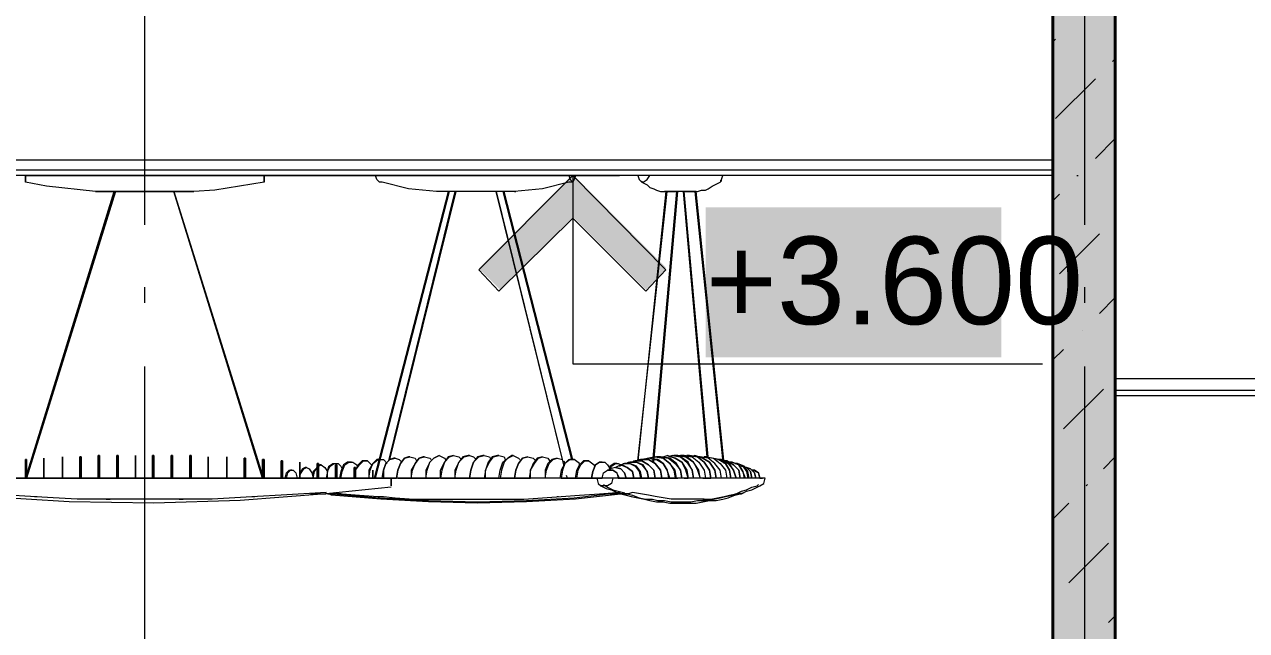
# Model space of a CAD drawing. Header units: millimetres. Extents: x -6983 to 114033, y -5968 to 36007.
# Drawn here: x 88595 to 92497, y 4253 to 6187 of the extents above; entities that cross this region are included whole.
import ezdxf

# ---------------------------------------------------------------- set-up
doc = ezdxf.new("R2010")
doc.units = ezdxf.units.MM
doc.layers.add('PDF _Геометрия', color=7, linetype='Continuous')
doc.layers.add('PDF _Текст', color=7, linetype='Continuous')
doc.layers.add('PDF _Сплошная заливка', color=7, linetype='Continuous', true_color=0xffffff)
doc.styles.add('PDF Arial', font='arial.ttf')

msp = doc.modelspace()

# ---------------------------------------------------------------- hatches: boundary and pattern name
at = {"layer": 'PDF _Сплошная заливка', "transparency": 33554559}
for color, points in [(256, [(91878.9, 6335.4), (91878.9, 302.9), (92077.8, 302.9), (92077.8, 6335.4)]), (7, [(90642.8, 5412.5), (90350.7, 5704.6), (90342.2, 5704.6), (90338, 5700.4), (90045.9, 5408.3), (90109.4, 5344.8), (90117.8, 5340.6), (90117.8, 5344.8), (90342.2, 5569.2), (90350.7, 5569.2), (90575, 5344.8), (90583.5, 5340.6), (90583.5, 5344.8), (90638.5, 5399.8)]), (256, [(90769.8, 5603), (90769.8, 5124.7), (91713.8, 5124.7), (91713.8, 5603)])]:
    msp.add_hatch(color=color, dxfattribs=at).paths.add_polyline_path(points)

# ---------------------------------------------------------------- linework, layer by layer
at = {"layer": 'PDF _Геометрия', "lineweight": 20}
for points in [[(88979.1, 5548), (88979.1, 7550.3)], [(91980.5, 5548), (91980.5, 7550.3)], [(88979.1, 5298.2), (88979.1, 5349)], [(91980.5, 5298.2), (91980.5, 5349)], [(88979.1, 3096.9), (88979.1, 5095)], [(91980.5, 3096.9), (91980.5, 5095)]]:
    msp.add_lwpolyline(points, dxfattribs=at)
at = {"layer": 'PDF _Геометрия', "lineweight": 40}
for points in [[(91878.9, 6335.4), (91878.9, 2102.1)], [(92077.8, 2102.1), (92077.8, 6335.4)]]:
    msp.add_lwpolyline(points, dxfattribs=at)
at = {"layer": 'PDF _Геометрия', "lineweight": 18}
for points in [[(96979.8, 6335.4), (92077.8, 6335.4), (92077.8, 5056.9), (92077.8, 5001.9), (92077.8, 2102.1)], [(86079.3, 6170.3), (86079.3, 5755.4), (91878.9, 5755.4), (91878.9, 5704.6), (86079.3, 5704.6)], [(92077.8, 5056.9), (96979.8, 5056.9), (96979.8, 6170.3)], [(96979.8, 2102.1), (96979.8, 5001.9), (92077.8, 5001.9)]]:
    msp.add_lwpolyline(points, dxfattribs=at)
at = {"layer": 'PDF _Геометрия', "lineweight": 9}
for points in [[(91878.9, 6132.2), (91887.4, 6140.6)], [(92069.4, 6068.7), (92073.6, 6072.9)], [(91887.4, 5886.6), (92014.3, 6013.6)], [(92014.3, 5759.7), (92077.8, 5823.2)], [(91878.9, 5721.6), (86079.3, 5721.6)], [(89360.1, 5704.6), (89563.3, 5704.6), (90346.4, 5704.6), (90642.8, 5404.1), (90579.3, 5336.3), (90346.4, 5569.2), (90109.4, 5336.3), (90045.9, 5404.1), (90346.4, 5704.6), (90346.4, 5103.5), (91845, 5103.5)], [(89796.1, 5704.6), (90494.6, 5704.6)], [(91955.1, 5704.6), (91959.3, 5704.6)], [(91878.9, 5624.2), (91900.1, 5645.4)], [(91900.1, 5391.4), (92027, 5518.4)], [(92027, 5264.4), (92077.8, 5315.2)], [(91972, 5209.3), (91972, 5209.3)], [(91878.9, 5116.2), (91912.8, 5150.1)], [(91912.8, 4896.1), (92039.7, 5023.1)], [(96979.8, 5018.8), (92077.8, 5018.8)], [(92039.7, 4769.1), (92077.8, 4807.2)], [(91984.7, 4714), (91988.9, 4718.3)], [(91878.9, 4608.2), (91929.7, 4659)], [(91929.7, 4405), (92056.7, 4532)], [(92056.7, 4278), (92077.8, 4299.2)]]:
    msp.add_lwpolyline(points, dxfattribs=at)
at = {"layer": 'PDF _Геометрия', "color": 253, "lineweight": 9, "true_color": 0xababab}
for points in [[(88598.1, 5704.6), (88598.1, 5691.9), (88598.1, 5704.6), (88750.5, 5704.6), (88902.9, 5704.6), (89055.3, 5704.6), (89207.7, 5704.6), (89360.1, 5704.6), (89360.1, 5691.9), (89360.1, 5704.6)], [(89715.7, 4739.4), (89952.7, 5653.8), (89935.8, 5653.8), (89918.9, 5653.8), (89910.4, 5653.8), (89821.5, 5662.3), (89736.8, 5683.5), (89728.4, 5683.5), (89719.9, 5691.9), (89715.7, 5704.6), (89825.7, 5704.6), (89940, 5704.6), (90067, 5704.6), (90198.3, 5704.6), (90333.7, 5704.6), (90346.4, 5704.6), (90354.9, 5704.6), (90350.7, 5691.9), (90346.4, 5683.5), (90333.7, 5683.5), (90249.1, 5662.3), (90160.2, 5653.8), (90164.4, 5653.8), (90139, 5653.8), (90117.8, 5653.8), (90092.4, 5653.8), (90071.3, 5653.8), (90050.1, 5653.8), (90033.2, 5653.8), (90012, 5653.8), (89990.8, 5653.8), (89973.9, 5653.8)], [(90333.7, 5704.6), (90338, 5691.9), (90346.4, 5683.5)], [(90740.1, 5653.8), (90744.4, 5653.8), (90757.1, 5658.1), (90769.8, 5658.1), (90778.2, 5662.3), (90790.9, 5670.8), (90799.4, 5675), (90807.9, 5679.2), (90816.3, 5683.5), (90820.6, 5687.7), (90820.6, 5691.9), (90824.8, 5704.6), (90803.6, 5704.6), (90765.5, 5704.6), (90719, 5704.6), (90659.7, 5704.6), (90592, 5704.6), (90570.8, 5704.6), (90553.9, 5704.6), (90558.1, 5691.9), (90562.3, 5687.7), (90566.6, 5683.5), (90575, 5679.2), (90583.5, 5675), (90592, 5666.5), (90604.7, 5662.3), (90613.1, 5658.1), (90625.8, 5653.8), (90638.5, 5653.8), (90642.8, 5653.8), (90638.5, 5653.8)], [(90562.3, 5687.7), (90570.8, 5683.5), (90583.5, 5691.9), (90592, 5704.6)], [(88822.4, 5653.8), (88665.8, 5670.8), (88598.1, 5683.5), (88598.1, 5691.9), (88598.1, 5683.5)], [(89360.1, 5683.5), (89360.1, 5691.9), (89360.1, 5683.5), (89203.4, 5658.1), (89135.7, 5653.8), (89114.5, 5653.8), (89089.1, 5653.8), (89063.7, 5653.8), (89042.6, 5653.8), (89017.2, 5653.8), (88991.8, 5653.8), (88966.4, 5653.8), (88941, 5653.8), (88915.6, 5653.8), (88890.2, 5653.8), (88869, 5653.8), (88843.6, 5653.8), (88822.4, 5653.8), (88843.6, 5653.8), (88869, 5653.8), (88890.2, 5653.8), (88915.6, 5653.8), (88941, 5653.8), (88966.4, 5653.8), (88991.8, 5653.8), (89017.2, 5653.8), (89042.6, 5653.8), (89063.7, 5653.8), (89089.1, 5653.8), (89114.5, 5653.8), (89135.7, 5653.8)], [(89728.4, 5683.5), (89728.4, 5683.5)], [(90346.4, 5683.5), (90346.4, 5683.5)], [(90820.6, 5687.7), (90816.3, 5687.7)], [(88720.8, 4739.4), (88771.6, 4739.4), (88716.6, 4739.4), (88979.1, 4739.4), (89241.5, 4739.4), (89504, 4739.4), (89766.5, 4739.4), (89652.2, 4739.4), (89694.5, 4739.4), (89736.8, 4739.4), (89741.1, 4764.8), (89749.5, 4786), (89762.2, 4798.7), (89779.2, 4802.9), (89774.9, 4802.9), (89762.2, 4798.7), (89973.9, 5653.8), (89952.7, 5653.8)], [(88885.9, 5653.8), (88885.9, 5653.8)], [(88885.9, 5653.8), (88885.9, 5653.8)], [(88885.9, 5653.8), (88885.9, 5653.8)], [(89072.2, 5653.8), (89072.2, 5653.8)], [(89072.2, 5653.8), (89072.2, 5653.8)], [(89072.2, 5653.8), (89072.2, 5653.8)], [(89948.5, 5653.8), (89711.4, 4739.4)], [(89969.7, 5653.8), (89758, 4794.5)], [(89910.4, 5653.8), (89910.4, 5653.8)], [(89978.1, 5653.8), (89957, 5653.8), (89935.8, 5653.8), (89910.4, 5653.8)], [(89948.5, 5653.8), (89948.5, 5653.8)], [(89948.5, 5653.8), (89948.5, 5653.8)], [(89948.5, 5653.8), (89948.5, 5653.8)], [(90160.2, 5653.8), (90155.9, 5653.8), (90139, 5653.8), (90117.8, 5653.8), (90100.9, 5653.8), (90079.7, 5653.8), (90062.8, 5653.8), (90041.6, 5653.8), (90020.5, 5653.8), (89999.3, 5653.8), (89982.4, 5653.8)], [(90316.8, 4781.8), (90100.9, 5653.8), (90316.8, 4777.5)], [(90100.9, 5653.8), (90100.9, 5653.8)], [(90100.9, 5653.8), (90100.9, 5653.8)], [(90100.9, 5653.8), (90100.9, 5653.8)], [(90122.1, 5653.8), (90342.2, 4798.7), (90346.4, 4798.7), (90126.3, 5653.8)], [(90647, 5653.8), (90642.8, 5653.8), (90553.9, 4794.5), (90647, 5653.8), (90655.5, 5653.8), (90659.7, 5653.8), (90668.2, 5653.8), (90676.6, 5653.8)], [(90829, 4786), (90740.1, 5653.8), (90719, 5653.8), (90706.3, 5653.8), (90697.8, 5653.8), (90685.1, 5653.8), (90676.6, 5653.8), (90600.4, 4790.2)], [(90604.7, 4790.2), (90680.9, 5653.8)], [(90638.5, 5653.8), (90638.5, 5653.8)], [(90638.5, 5653.8), (90638.5, 5653.8)], [(90778.2, 4807.2), (90702, 5653.8), (90693.6, 5653.8), (90685.1, 5653.8), (90672.4, 5653.8), (90659.7, 5653.8), (90642.8, 5653.8)], [(90680.9, 5653.8), (90680.9, 5653.8)], [(90680.9, 5653.8), (90680.9, 5653.8)], [(90680.9, 5653.8), (90680.9, 5653.8)], [(90697.8, 5653.8), (90774, 4807.2), (90769.8, 4807.2), (90765.5, 4807.2)], [(90702, 5653.8), (90710.5, 5653.8), (90719, 5653.8), (90727.4, 5653.8), (90731.7, 5653.8), (90735.9, 5653.8), (90824.8, 4790.2)], [(90735.9, 5653.8), (90740.1, 5653.8), (90744.4, 5653.8)], [(90740.1, 5653.8), (90740.1, 5653.8)], [(90740.1, 5653.8), (90740.1, 5653.8)], [(88454.1, 4739.4), (88716.6, 4739.4), (88657.3, 4739.4), (88716.6, 4739.4), (88716.6, 4764.8), (88716.6, 4786), (88716.6, 4802.9), (88716.6, 4807.2), (88716.6, 4802.9), (88716.6, 4786), (88716.6, 4764.8), (88716.6, 4739.4), (88716.6, 4764.8), (88716.6, 4786), (88716.6, 4802.9), (88716.6, 4807.2), (88716.6, 4802.9), (88716.6, 4786), (88716.6, 4764.8), (88716.6, 4739.4)], [(88775.9, 4807.2), (88775.9, 4802.9), (88775.9, 4786), (88775.9, 4764.8), (88775.9, 4739.4), (88771.6, 4739.4), (88771.6, 4764.8), (88771.6, 4786), (88771.6, 4802.9), (88771.6, 4786), (88771.6, 4764.8), (88771.6, 4739.4), (88720.8, 4739.4), (88716.6, 4739.4), (88657.3, 4739.4), (88598.1, 4739.4), (88543, 4739.4), (88598.1, 4739.4), (88543, 4739.4)], [(88657.3, 4802.9), (88657.3, 4802.9)], [(88716.6, 4807.2), (88716.6, 4807.2)], [(88835.1, 4811.4), (88835.1, 4802.9), (88835.1, 4790.2), (88835.1, 4764.8), (88835.1, 4739.4), (88830.9, 4739.4), (88830.9, 4764.8), (88830.9, 4790.2), (88830.9, 4802.9), (88830.9, 4790.2), (88830.9, 4764.8), (88830.9, 4739.4), (88775.9, 4739.4), (88830.9, 4739.4), (88775.9, 4739.4), (88775.9, 4764.8), (88775.9, 4786), (88775.9, 4802.9), (88775.9, 4807.2), (88771.6, 4807.2), (88771.6, 4802.9), (88771.6, 4807.2)], [(88894.4, 4811.4), (88894.4, 4807.2), (88894.4, 4790.2), (88894.4, 4764.8), (88894.4, 4739.4), (88890.2, 4739.4), (88890.2, 4764.8), (88890.2, 4790.2), (88890.2, 4807.2), (88890.2, 4790.2), (88890.2, 4764.8), (88890.2, 4739.4), (88835.1, 4739.4), (88890.2, 4739.4), (88835.1, 4739.4), (88835.1, 4764.8), (88835.1, 4790.2), (88835.1, 4802.9), (88835.1, 4811.4), (88830.9, 4811.4), (88830.9, 4802.9), (88830.9, 4811.4)], [(88894.4, 4739.4), (88949.4, 4739.4), (88894.4, 4739.4), (88894.4, 4764.8), (88894.4, 4790.2), (88894.4, 4807.2), (88894.4, 4811.4), (88890.2, 4811.4), (88890.2, 4807.2), (88890.2, 4811.4)], [(88949.4, 4811.4), (88949.4, 4811.4)], [(89008.7, 4811.4), (89008.7, 4807.2), (89008.7, 4790.2), (89008.7, 4764.8), (89008.7, 4739.4), (89004.5, 4739.4), (89004.5, 4764.8), (89004.5, 4790.2), (89004.5, 4807.2), (89004.5, 4790.2), (89004.5, 4764.8), (89004.5, 4739.4), (88979.1, 4739.4), (88949.4, 4739.4), (88979.1, 4739.4), (89004.5, 4739.4)], [(89008.7, 4739.4), (89063.7, 4739.4), (89008.7, 4739.4), (89008.7, 4764.8), (89008.7, 4790.2), (89008.7, 4807.2), (89008.7, 4811.4), (89004.5, 4811.4), (89004.5, 4807.2), (89004.5, 4811.4)], [(89068, 4811.4), (89068, 4807.2), (89068, 4790.2), (89068, 4764.8), (89068, 4739.4), (89063.7, 4739.4), (89063.7, 4764.8), (89063.7, 4790.2), (89063.7, 4807.2), (89063.7, 4790.2), (89063.7, 4764.8), (89063.7, 4739.4)], [(89127.2, 4811.4), (89127.2, 4802.9), (89127.2, 4790.2), (89127.2, 4764.8), (89127.2, 4739.4), (89123, 4739.4), (89123, 4764.8), (89123, 4790.2), (89123, 4802.9), (89123, 4790.2), (89123, 4764.8), (89123, 4739.4), (89068, 4739.4), (89123, 4739.4), (89068, 4739.4), (89068, 4764.8), (89068, 4790.2), (89068, 4807.2), (89068, 4811.4), (89063.7, 4811.4), (89063.7, 4807.2), (89063.7, 4811.4)], [(89300.8, 4802.9), (89300.8, 4798.7), (89300.8, 4786), (89300.8, 4764.8), (89300.8, 4739.4), (89296.6, 4739.4), (89296.6, 4764.8), (89296.6, 4786), (89296.6, 4798.7), (89296.6, 4786), (89296.6, 4764.8), (89296.6, 4739.4), (89241.5, 4739.4), (89182.3, 4739.4), (89127.2, 4739.4), (89182.3, 4739.4), (89237.3, 4739.4), (89127.2, 4739.4), (89127.2, 4764.8), (89127.2, 4790.2), (89127.2, 4802.9), (89127.2, 4811.4), (89123, 4811.4), (89123, 4802.9), (89123, 4811.4)], [(89182.3, 4807.2), (89182.3, 4807.2)], [(89241.5, 4807.2), (89241.5, 4807.2)], [(89360.1, 4798.7), (89360.1, 4786), (89360.1, 4764.8), (89360.1, 4739.4), (89355.8, 4739.4), (89355.8, 4764.8), (89355.8, 4786), (89355.8, 4764.8), (89355.8, 4739.4), (89300.8, 4739.4), (89355.8, 4739.4), (89300.8, 4739.4), (89300.8, 4764.8), (89300.8, 4786), (89300.8, 4798.7), (89300.8, 4802.9), (89296.6, 4802.9), (89296.6, 4798.7), (89296.6, 4802.9)], [(89779.2, 4802.9), (89791.9, 4798.7), (89800.3, 4790.2)], [(89825.7, 4807.2), (89842.7, 4802.9), (89846.9, 4794.5)], [(89872.3, 4807.2), (89889.2, 4802.9), (89893.5, 4798.7)], [(89918.9, 4811.4), (89918.9, 4811.4)], [(89918.9, 4811.4), (89935.8, 4802.9), (89940, 4798.7)], [(89965.4, 4739.4), (89923.1, 4739.4), (89923.1, 4764.8), (89935.8, 4790.2), (89952.7, 4807.2), (89965.4, 4811.4), (89982.4, 4807.2), (89990.8, 4798.7)], [(89965.4, 4811.4), (89948.5, 4807.2), (89935.8, 4790.2), (89927.3, 4764.8), (89923.1, 4739.4), (89990.8, 4739.4), (90067, 4739.4), (90113.6, 4739.4), (90160.2, 4739.4), (90202.5, 4739.4), (90206.7, 4739.4), (90211, 4739.4), (90211, 4764.8), (90223.7, 4786), (90236.4, 4802.9), (90249.1, 4807.2), (90266, 4802.9), (90274.5, 4790.2)], [(89965.4, 4811.4), (89965.4, 4811.4)], [(90067, 4739.4), (90067, 4764.8), (90079.7, 4790.2), (90092.4, 4807.2), (90109.4, 4811.4), (90105.1, 4811.4), (90088.2, 4807.2), (90075.5, 4790.2), (90067, 4764.8), (90062.8, 4739.4), (90016.2, 4739.4), (89969.7, 4739.4)], [(90016.2, 4811.4), (90028.9, 4807.2), (90037.4, 4798.7)], [(90062.8, 4811.4), (90079.7, 4807.2), (90084, 4798.7)], [(90109.4, 4811.4), (90126.3, 4807.2), (90130.5, 4798.7)], [(90295.6, 4802.9), (90278.7, 4798.7), (90266, 4786), (90257.5, 4764.8), (90257.5, 4739.4), (90249.1, 4739.4), (90211, 4739.4), (90206.7, 4739.4), (90160.2, 4739.4), (90155.9, 4739.4), (90113.6, 4739.4), (90109.4, 4739.4), (90113.6, 4764.8), (90122.1, 4790.2), (90139, 4802.9), (90155.9, 4811.4), (90151.7, 4811.4), (90139, 4802.9), (90126.3, 4790.2), (90117.8, 4764.8), (90113.6, 4739.4)], [(90155.9, 4811.4), (90172.9, 4802.9), (90177.1, 4798.7)], [(90202.5, 4807.2), (90202.5, 4807.2)], [(90202.5, 4807.2), (90219.4, 4802.9), (90227.9, 4794.5)], [(90249.1, 4807.2), (90232.1, 4802.9), (90219.4, 4786), (90211, 4764.8), (90206.7, 4739.4)], [(90249.1, 4807.2), (90249.1, 4807.2)], [(90359.1, 4739.4), (90308.3, 4739.4), (90346.4, 4739.4), (90354.9, 4739.4), (90359.1, 4764.8), (90367.6, 4781.8), (90367.6, 4786), (90350.7, 4798.7), (90346.4, 4798.7), (90338, 4798.7), (90321, 4786), (90312.6, 4764.8), (90308.3, 4739.4), (90304.1, 4739.4), (90295.6, 4739.4), (90257.5, 4739.4), (90261.8, 4764.8), (90270.2, 4786), (90282.9, 4798.7), (90295.6, 4802.9), (90312.6, 4798.7)], [(90295.6, 4802.9), (90295.6, 4802.9)], [(90655.5, 4739.4), (90647, 4764.8), (90634.3, 4786), (90617.4, 4798.7), (90604.7, 4798.7), (90592, 4802.9), (90566.6, 4798.7)], [(90583.5, 4802.9), (90604.7, 4807.2), (90608.9, 4807.2)], [(90592, 4802.9), (90592, 4802.9)], [(90592, 4802.9), (90604.7, 4798.7), (90613.1, 4798.7), (90634.3, 4786), (90647, 4764.8), (90651.2, 4739.4), (90676.6, 4739.4)], [(90608.9, 4807.2), (90608.9, 4807.2)], [(90693.6, 4739.4), (90676.6, 4739.4), (90672.4, 4764.8), (90655.5, 4786), (90634.3, 4802.9), (90608.9, 4807.2), (90634.3, 4802.9), (90655.5, 4786), (90668.2, 4764.8), (90672.4, 4739.4)], [(90625.8, 4807.2), (90651.2, 4802.9), (90672.4, 4786), (90689.3, 4764.8), (90693.6, 4739.4), (90689.3, 4764.8), (90676.6, 4786), (90655.5, 4802.9), (90625.8, 4807.2), (90613.1, 4807.2)], [(90625.8, 4807.2), (90625.8, 4807.2)], [(90634.3, 4807.2), (90647, 4811.4), (90672.4, 4802.9), (90693.6, 4790.2), (90710.5, 4764.8), (90714.7, 4739.4), (90702, 4739.4), (90714.7, 4739.4), (90706.3, 4764.8), (90693.6, 4790.2), (90672.4, 4802.9), (90647, 4811.4)], [(90647, 4811.4), (90647, 4811.4)], [(90663.9, 4811.4), (90689.3, 4807.2), (90710.5, 4790.2), (90727.4, 4764.8), (90731.7, 4739.4), (90727.4, 4764.8), (90714.7, 4790.2), (90689.3, 4807.2), (90663.9, 4811.4), (90651.2, 4807.2)], [(90663.9, 4811.4), (90663.9, 4811.4)], [(90680.9, 4811.4), (90706.3, 4807.2), (90731.7, 4790.2), (90744.4, 4764.8), (90752.8, 4739.4), (90748.6, 4764.8), (90731.7, 4790.2), (90710.5, 4807.2), (90680.9, 4811.4), (90668.2, 4811.4)], [(90680.9, 4811.4), (90680.9, 4811.4)], [(90735.9, 4811.4), (90761.3, 4802.9), (90782.5, 4790.2), (90799.4, 4764.8), (90803.6, 4739.4), (90799.4, 4764.8), (90782.5, 4790.2), (90761.3, 4802.9), (90735.9, 4811.4), (90727.4, 4807.2), (90702, 4811.4), (90697.8, 4811.4), (90689.3, 4811.4)], [(90697.8, 4811.4), (90727.4, 4807.2), (90748.6, 4790.2), (90765.5, 4764.8), (90769.8, 4739.4), (90761.3, 4739.4), (90786.7, 4739.4)], [(90719, 4811.4), (90744.4, 4807.2), (90765.5, 4790.2), (90782.5, 4764.8), (90786.7, 4739.4), (90782.5, 4764.8), (90765.5, 4790.2), (90744.4, 4807.2), (90719, 4811.4), (90710.5, 4811.4)], [(90719, 4811.4), (90719, 4811.4)], [(90727.4, 4807.2), (90748.6, 4790.2), (90765.5, 4764.8), (90769.8, 4739.4)], [(90735.9, 4811.4), (90735.9, 4811.4)], [(90774, 4807.2), (90795.2, 4802.9), (90816.3, 4786), (90833.3, 4764.8), (90837.5, 4739.4), (90820.6, 4739.4), (90816.3, 4764.8), (90799.4, 4786), (90778.2, 4802.9), (90752.8, 4807.2), (90748.6, 4807.2)], [(90752.8, 4807.2), (90752.8, 4807.2)], [(90795.2, 4802.9), (90816.3, 4786), (90833.3, 4764.8), (90837.5, 4739.4), (90820.6, 4739.4), (90816.3, 4764.8), (90799.4, 4786), (90778.2, 4802.9), (90752.8, 4807.2)], [(90769.8, 4807.2), (90795.2, 4802.9), (90812.1, 4798.7), (90833.3, 4786), (90846, 4764.8), (90850.2, 4739.4), (90846, 4764.8), (90833.3, 4786), (90812.1, 4798.7), (90790.9, 4802.9)], [(88602.3, 4739.4), (88657.3, 4739.4), (88602.3, 4739.4), (88602.3, 4764.8), (88602.3, 4786), (88602.3, 4798.7), (88598.1, 4798.7), (88598.1, 4786), (88598.1, 4798.7)], [(88602.3, 4798.7), (88602.3, 4786), (88602.3, 4764.8), (88602.3, 4739.4), (88598.1, 4739.4), (88598.1, 4764.8), (88598.1, 4786), (88598.1, 4764.8), (88598.1, 4739.4)], [(88598.1, 4798.7), (88598.1, 4798.7)], [(88598.1, 4798.7), (88598.1, 4798.7)], [(88602.3, 4798.7), (88602.3, 4798.7)], [(88602.3, 4798.7), (88602.3, 4798.7)], [(89415.1, 4739.4), (89398.2, 4739.4), (89410.9, 4739.4), (89415.1, 4739.4), (89360.1, 4739.4), (89415.1, 4739.4), (89360.1, 4739.4), (89360.1, 4764.8), (89360.1, 4786), (89360.1, 4798.7), (89355.8, 4798.7), (89355.8, 4786), (89355.8, 4798.7)], [(89355.8, 4798.7), (89355.8, 4798.7)], [(89355.8, 4798.7), (89355.8, 4798.7)], [(89360.1, 4798.7), (89360.1, 4798.7)], [(89360.1, 4798.7), (89360.1, 4798.7)], [(89419.3, 4794.5), (89419.3, 4781.8), (89419.3, 4764.8), (89419.3, 4739.4), (89415.1, 4739.4), (89415.1, 4764.8), (89415.1, 4781.8), (89415.1, 4764.8), (89415.1, 4739.4), (89385.5, 4739.4)], [(89533.6, 4786), (89533.6, 4777.5), (89533.6, 4760.6), (89533.6, 4739.4), (89529.4, 4739.4), (89529.4, 4760.6), (89529.4, 4777.5), (89529.4, 4760.6), (89529.4, 4739.4), (89504, 4739.4), (89474.4, 4739.4), (89419.3, 4739.4), (89419.3, 4764.8), (89419.3, 4781.8), (89419.3, 4794.5), (89415.1, 4794.5), (89415.1, 4781.8), (89415.1, 4794.5)], [(89415.1, 4794.5), (89415.1, 4794.5)], [(89415.1, 4794.5), (89415.1, 4794.5)], [(89419.3, 4794.5), (89419.3, 4794.5)], [(89419.3, 4794.5), (89419.3, 4794.5)], [(89432, 4739.4), (89423.6, 4739.4), (89432, 4739.4), (89436.3, 4756.4), (89444.7, 4764.8)], [(89474.4, 4790.2), (89474.4, 4790.2)], [(89474.4, 4790.2), (89474.4, 4790.2)], [(89474.4, 4790.2), (89474.4, 4790.2)], [(89474.4, 4790.2), (89474.4, 4790.2)], [(89474.4, 4790.2), (89474.4, 4790.2)], [(89474.4, 4747.9), (89478.6, 4756.4), (89487.1, 4769.1), (89495.5, 4773.3), (89491.3, 4773.3), (89482.8, 4769.1), (89474.4, 4756.4)], [(89495.5, 4773.3), (89504, 4769.1), (89512.5, 4756.4), (89516.7, 4739.4)], [(89533.6, 4777.5), (89542.1, 4781.8), (89537.9, 4781.8), (89529.4, 4773.3), (89516.7, 4760.6), (89516.7, 4739.4), (89520.9, 4760.6), (89529.4, 4773.3)], [(89652.2, 4773.3), (89652.2, 4769.1), (89652.2, 4756.4), (89652.2, 4739.4), (89647.9, 4739.4), (89647.9, 4756.4), (89647.9, 4769.1), (89647.9, 4756.4), (89647.9, 4739.4), (89592.9, 4739.4), (89533.6, 4739.4), (89533.6, 4760.6), (89533.6, 4777.5), (89533.6, 4786), (89529.4, 4786), (89529.4, 4777.5), (89529.4, 4786)], [(89529.4, 4786), (89529.4, 4786)], [(89529.4, 4786), (89529.4, 4786)], [(89533.6, 4786), (89533.6, 4786)], [(89533.6, 4786), (89533.6, 4786)], [(89542.1, 4781.8), (89554.8, 4773.3), (89563.3, 4760.6), (89567.5, 4777.5), (89580.2, 4786), (89588.7, 4786), (89592.9, 4786)], [(89592.9, 4781.8), (89592.9, 4773.3), (89592.9, 4760.6), (89592.9, 4739.4), (89588.7, 4739.4), (89563.3, 4739.4), (89563.3, 4760.6), (89559, 4739.4)], [(89563.3, 4760.6), (89571.7, 4777.5), (89584.4, 4786), (89588.7, 4786), (89597.1, 4786), (89605.6, 4777.5), (89609.8, 4769.1)], [(89639.5, 4790.2), (89635.2, 4790.2), (89626.8, 4790.2), (89614.1, 4781.8), (89605.6, 4760.6), (89601.4, 4739.4), (89605.6, 4739.4), (89635.2, 4739.4), (89647.9, 4739.4), (89592.9, 4739.4), (89647.9, 4739.4), (89592.9, 4739.4), (89592.9, 4760.6), (89592.9, 4773.3), (89592.9, 4781.8), (89588.7, 4781.8), (89588.7, 4773.3), (89588.7, 4781.8)], [(89588.7, 4786), (89588.7, 4786)], [(89647.9, 4739.4), (89605.6, 4739.4), (89609.8, 4760.6), (89618.3, 4781.8), (89631, 4790.2), (89635.2, 4790.2), (89643.7, 4790.2), (89656.4, 4781.8), (89656.4, 4777.5)], [(89635.2, 4790.2), (89635.2, 4790.2)], [(90431.1, 4739.4), (90206.7, 4739.4), (89990.8, 4739.4), (89779.2, 4739.4), (89652.2, 4739.4), (89753.8, 4739.4), (89652.2, 4739.4), (89652.2, 4756.4), (89652.2, 4769.1), (89652.2, 4773.3), (89647.9, 4773.3), (89647.9, 4769.1), (89647.9, 4773.3)], [(89728.4, 4798.7), (89719.9, 4798.7), (89707.2, 4786), (89694.5, 4764.8), (89694.5, 4739.4), (89686, 4739.4), (89652.2, 4739.4)], [(89652.2, 4764.8), (89664.9, 4781.8), (89677.6, 4794.5), (89686, 4794.5), (89681.8, 4794.5), (89690.3, 4794.5), (89686, 4794.5)], [(89681.8, 4794.5), (89673.3, 4794.5), (89660.6, 4781.8), (89652.2, 4764.8), (89652.2, 4743.7)], [(89690.3, 4794.5), (89703, 4781.8)], [(89762.2, 4798.7), (89749.5, 4786), (89741.1, 4764.8), (89741.1, 4739.4), (89736.8, 4739.4), (89732.6, 4739.4), (89694.5, 4739.4), (89698.7, 4764.8), (89707.2, 4786), (89724.1, 4798.7), (89732.6, 4798.7), (89728.4, 4798.7), (89736.8, 4798.7)], [(89707.2, 4764.8), (89707.2, 4764.8)], [(89707.2, 4764.8), (89707.2, 4764.8)], [(89707.2, 4764.8), (89707.2, 4764.8)], [(89707.2, 4764.8), (89707.2, 4764.8)], [(89707.2, 4764.8), (89707.2, 4764.8)], [(89732.6, 4798.7), (89741.1, 4798.7), (89753.8, 4786)], [(90321, 4786), (90308.3, 4764.8), (90304.1, 4739.4)], [(90316.8, 4794.5), (90321, 4786), (90333.7, 4798.7), (90342.2, 4798.7), (90350.7, 4798.7)], [(90354.9, 4739.4), (90359.1, 4739.4), (90363.4, 4764.8), (90371.8, 4781.8), (90384.5, 4794.5), (90393, 4794.5), (90388.8, 4794.5), (90397.2, 4794.5), (90393, 4794.5)], [(90388.8, 4794.5), (90380.3, 4794.5), (90367.6, 4781.8)], [(90397.2, 4794.5), (90414.2, 4781.8), (90414.2, 4777.5)], [(90422.6, 4739.4), (90405.7, 4739.4), (90409.9, 4760.6), (90405.7, 4739.4), (90422.6, 4739.4), (90426.9, 4722.5), (90435.3, 4714)], [(90435.3, 4790.2), (90431.1, 4790.2), (90439.6, 4790.2), (90435.3, 4790.2), (90443.8, 4790.2)], [(90494.6, 4777.5), (90507.3, 4786), (90520, 4786), (90528.5, 4786), (90545.4, 4777.5), (90558.1, 4760.6), (90562.3, 4739.4), (90579.3, 4739.4), (90473.4, 4739.4), (90469.2, 4722.5), (90456.5, 4714), (90439.6, 4714), (90435.3, 4714), (90452.3, 4705.6), (90469.2, 4701.3), (90486.1, 4692.9)], [(90439.6, 4790.2), (90448, 4790.2), (90456.5, 4781.8), (90465, 4769.1)], [(90651.2, 4739.4), (90630.1, 4739.4), (90608.9, 4739.4), (90587.7, 4739.4), (90562.3, 4739.4), (90541.2, 4739.4), (90515.8, 4739.4), (90490.4, 4739.4), (90465, 4739.4), (90439.6, 4739.4), (90443.8, 4756.4), (90456.5, 4764.8), (90465, 4764.8), (90456.5, 4764.8)], [(90481.9, 4786), (90477.7, 4786), (90465, 4777.5), (90460.7, 4764.8)], [(90465, 4764.8), (90465, 4764.8)], [(90494.6, 4739.4), (90486.1, 4756.4), (90473.4, 4764.8), (90486.1, 4756.4), (90490.4, 4739.4), (90515.8, 4739.4), (90541.2, 4739.4), (90562.3, 4739.4)], [(90486.1, 4786), (90481.9, 4786), (90490.4, 4786)], [(90481.9, 4773.3), (90481.9, 4773.3)], [(90566.6, 4739.4), (90562.3, 4760.6), (90549.6, 4777.5), (90528.5, 4786), (90520, 4786), (90511.5, 4786)], [(90515.8, 4786), (90524.2, 4790.2), (90536.9, 4790.2), (90528.5, 4790.2)], [(90520, 4786), (90520, 4786)], [(90536.9, 4790.2), (90549.6, 4790.2), (90536.9, 4790.2), (90541.2, 4794.5), (90553.9, 4794.5), (90545.4, 4794.5)], [(90536.9, 4790.2), (90536.9, 4790.2)], [(90553.9, 4794.5), (90566.6, 4794.5), (90553.9, 4794.5), (90558.1, 4798.7), (90570.8, 4798.7)], [(90553.9, 4794.5), (90553.9, 4794.5)], [(90575, 4798.7), (90562.3, 4798.7)], [(90909.5, 4739.4), (90905.2, 4760.6), (90892.5, 4777.5), (90871.4, 4786), (90862.9, 4786), (90871.4, 4786), (90888.3, 4777.5), (90901, 4760.6), (90905.2, 4739.4), (90841.7, 4739.4), (90765.5, 4739.4), (90680.9, 4739.4)], [(90824.8, 4794.5), (90824.8, 4794.5)], [(90896.8, 4739.4), (90888.3, 4760.6), (90892.5, 4739.4), (90879.8, 4739.4), (90875.6, 4764.8), (90858.7, 4781.8), (90837.5, 4794.5), (90829, 4794.5), (90837.5, 4794.5), (90858.7, 4781.8), (90875.6, 4764.8), (90879.8, 4739.4)], [(88716.6, 4739.4), (88716.6, 4739.4)], [(89068, 4739.4), (88979.1, 4739.4), (88890.2, 4739.4)], [(88949.4, 4739.4), (88949.4, 4739.4)], [(89182.3, 4739.4), (89182.3, 4739.4)], [(89300.8, 4739.4), (89241.5, 4739.4), (89237.3, 4739.4)], [(89241.5, 4739.4), (89241.5, 4739.4)], [(89241.5, 4739.4), (89296.6, 4739.4)], [(89423.6, 4739.4), (89419.3, 4739.4), (89470.1, 4739.4), (89474.4, 4743.7)], [(89474.4, 4739.4), (89419.3, 4739.4)], [(89465.9, 4739.4), (89474.4, 4739.4)], [(89474.4, 4739.4), (89465.9, 4739.4)], [(89474.4, 4739.4), (89474.4, 4739.4)], [(89474.4, 4739.4), (89495.5, 4739.4)], [(89516.7, 4739.4), (89495.5, 4739.4), (89474.4, 4739.4), (89495.5, 4739.4), (89533.6, 4739.4), (89542.1, 4739.4), (89559, 4739.4), (89588.7, 4739.4), (89580.2, 4739.4), (89533.6, 4739.4), (89559, 4739.4), (89546.3, 4739.4)], [(89474.4, 4739.4), (89529.4, 4739.4)], [(89516.7, 4739.4), (89474.4, 4739.4)], [(89495.5, 4739.4), (89529.4, 4739.4)], [(89529.4, 4739.4), (89516.7, 4739.4)], [(89516.7, 4739.4), (89516.7, 4739.4)], [(89529.4, 4739.4), (89516.7, 4739.4)], [(89694.5, 4739.4), (89694.5, 4739.4)], [(89707.2, 4739.4), (89707.2, 4739.4)], [(89707.2, 4739.4), (89707.2, 4739.4)], [(89787.6, 4739.4), (89876.5, 4739.4), (89918.9, 4739.4), (89876.5, 4739.4), (89872.3, 4739.4), (89830, 4739.4), (89825.7, 4739.4), (89783.4, 4739.4)], [(89783.4, 4739.4), (89783.4, 4739.4)], [(89830, 4739.4), (89830, 4739.4)], [(89876.5, 4739.4), (89876.5, 4739.4)], [(89923.1, 4739.4), (89923.1, 4739.4)], [(89969.7, 4739.4), (89969.7, 4739.4)], [(90016.2, 4739.4), (90016.2, 4739.4)], [(90109.4, 4739.4), (90067, 4739.4), (90062.8, 4739.4)], [(90109.4, 4739.4), (90109.4, 4739.4)], [(90308.3, 4739.4), (90257.5, 4739.4), (90211, 4739.4)], [(90257.5, 4739.4), (90257.5, 4739.4)], [(90329.5, 4739.4), (90325.3, 4747.9)], [(90325.3, 4739.4), (90325.3, 4739.4)], [(90405.7, 4739.4), (90405.7, 4739.4)], [(90490.4, 4739.4), (90473.4, 4739.4), (90448, 4739.4), (90422.6, 4739.4), (90435.3, 4739.4)], [(90426.9, 4739.4), (90439.6, 4739.4)], [(90761.3, 4671.7), (90774, 4671.7), (90795.2, 4671.7), (90816.3, 4675.9), (90833.3, 4680.2), (90854.4, 4684.4), (90875.6, 4688.6), (90892.5, 4692.9), (90884.1, 4688.6), (90901, 4697.1), (90917.9, 4701.3), (90934.9, 4709.8), (90943.3, 4714), (90956, 4722.5), (90960.3, 4739.4), (90905.2, 4739.4)], [(90943.3, 4739.4), (90901, 4739.4), (90850.2, 4739.4)], [(89766.5, 4709.8), (89559, 4688.6), (89283.9, 4667.5), (89008.7, 4659), (88737.8, 4663.2), (88462.6, 4680.2), (88399.1, 4688.6), (88191.7, 4709.8)], [(89508.2, 4688.6), (89559, 4688.6), (89559, 4692.9), (89487.1, 4688.6), (89415.1, 4684.4), (89338.9, 4680.2), (89266.9, 4675.9), (89195, 4671.7), (89123, 4671.7), (89051, 4671.7), (88979.1, 4671.7), (88907.1, 4671.7), (88835.1, 4671.7), (88763.2, 4671.7), (88687, 4675.9), (88615, 4680.2), (88543, 4684.4), (88471.1, 4688.6), (88399.1, 4692.9), (88399.1, 4688.6), (88449.9, 4688.6)], [(89732.6, 4680.2), (89736.8, 4680.2), (89741.1, 4680.2), (89779.2, 4675.9), (89838.4, 4671.7), (89897.7, 4671.7), (89952.7, 4671.7), (90012, 4671.7), (90071.3, 4671.7), (90130.5, 4671.7), (90189.8, 4671.7), (90249.1, 4675.9), (90308.3, 4680.2), (90367.6, 4684.4), (90431.1, 4688.6), (90486.1, 4692.9), (90498.8, 4688.6), (90503.1, 4688.6), (90507.3, 4688.6), (90354.9, 4671.7), (90198.3, 4663.2), (90041.6, 4659), (89885, 4663.2), (89732.6, 4671.7), (89576, 4684.4), (89567.5, 4688.6), (89605.6, 4688.6), (89584.4, 4688.6)], [(89567.5, 4688.6), (89567.5, 4688.6)], [(89580.2, 4688.6), (89728.4, 4675.9), (89885, 4667.5), (90041.6, 4663.2), (90198.3, 4667.5), (90350.7, 4675.9), (90494.6, 4692.9), (90469.2, 4688.6)], [(89584.4, 4692.9), (89609.8, 4688.6), (89664.9, 4684.4), (89724.1, 4680.2), (89736.8, 4680.2)], [(90443.8, 4718.3), (90456.5, 4709.8), (90473.4, 4701.3), (90490.4, 4697.1), (90507.3, 4692.9), (90511.5, 4688.6), (90528.5, 4688.6)], [(90465, 4688.6), (90503.1, 4688.6), (90498.8, 4688.6), (90503.1, 4688.6)], [(90765.5, 4671.7), (90761.3, 4671.7), (90748.6, 4671.7), (90727.4, 4671.7), (90706.3, 4671.7), (90680.9, 4671.7), (90659.7, 4671.7), (90634.3, 4675.9), (90608.9, 4680.2), (90587.7, 4684.4), (90562.3, 4688.6), (90536.9, 4692.9), (90524.2, 4688.6), (90511.5, 4688.6), (90498.8, 4688.6), (90494.6, 4692.9), (90498.8, 4688.6), (90515.8, 4684.4), (90532.7, 4680.2), (90553.9, 4675.9), (90575, 4671.7), (90592, 4667.5), (90613.1, 4663.2), (90634.3, 4663.2), (90655.5, 4659), (90676.6, 4659), (90697.8, 4659), (90719, 4659), (90740.1, 4659), (90761.3, 4663.2), (90782.5, 4667.5), (90803.6, 4667.5), (90824.8, 4671.7), (90841.7, 4675.9), (90862.9, 4684.4), (90879.8, 4688.6), (90884.1, 4688.6), (90879.8, 4688.6)], [(90498.8, 4688.6), (90498.8, 4688.6)], [(90503.1, 4692.9), (90520, 4688.6), (90536.9, 4684.4), (90558.1, 4675.9), (90579.3, 4671.7), (90600.4, 4671.7), (90617.4, 4667.5), (90638.5, 4667.5), (90659.7, 4663.2), (90680.9, 4663.2), (90702, 4663.2), (90723.2, 4663.2), (90744.4, 4667.5), (90765.5, 4667.5), (90786.7, 4671.7), (90807.9, 4675.9), (90829, 4680.2), (90846, 4684.4), (90867.1, 4688.6), (90879.8, 4692.9)], [(90503.1, 4688.6), (90503.1, 4688.6)], [(90520, 4688.6), (90515.8, 4688.6)], [(90520, 4688.6), (90520, 4688.6)], [(90862.9, 4688.6), (90871.4, 4688.6)], [(90867.1, 4688.6), (90884.1, 4697.1), (90901, 4701.3), (90917.9, 4709.8), (90934.9, 4714), (90939.1, 4718.3)], [(90879.8, 4688.6), (90879.8, 4688.6)], [(90892.5, 4692.9), (90884.1, 4688.6)], [(90884.1, 4688.6), (90884.1, 4688.6)], [(90943.3, 4714), (90943.3, 4714)], [(88627.7, 4680.2), (88631.9, 4680.2), (88636.2, 4680.2)], [(88856.3, 4671.7), (88860.5, 4671.7), (88869, 4671.7)], [(89089.1, 4671.7), (89093.4, 4671.7), (89101.8, 4671.7)], [(89322, 4680.2), (89326.2, 4680.2), (89330.4, 4680.2)], [(89914.6, 4671.7), (89918.9, 4671.7), (89923.1, 4671.7)], [(90100.9, 4671.7), (90109.4, 4671.7), (90113.6, 4671.7)], [(90295.6, 4680.2), (90295.6, 4680.2)], [(90295.6, 4680.2), (90299.9, 4680.2)]]:
    msp.add_lwpolyline(points, dxfattribs=at)
for points in [[(88602.3, 4747.9), (88881.7, 5653.8)], [(88885.9, 5653.8), (88602.3, 4739.4)], [(89072.2, 5653.8), (89355.8, 4747.9), (89072.2, 5653.8), (89355.8, 4739.4)], [(88657.3, 4739.4), (88657.3, 4764.8), (88657.3, 4786), (88657.3, 4798.7), (88657.3, 4802.9), (88657.3, 4798.7), (88657.3, 4786), (88657.3, 4764.8)], [(88657.3, 4739.4), (88657.3, 4764.8), (88657.3, 4786), (88657.3, 4798.7), (88657.3, 4802.9), (88657.3, 4798.7), (88657.3, 4786), (88657.3, 4764.8)], [(88949.4, 4739.4), (88949.4, 4764.8), (88949.4, 4790.2), (88949.4, 4807.2), (88949.4, 4811.4), (88949.4, 4807.2), (88949.4, 4790.2), (88949.4, 4764.8)], [(88949.4, 4739.4), (88949.4, 4764.8), (88949.4, 4790.2), (88949.4, 4807.2), (88949.4, 4811.4), (88949.4, 4807.2), (88949.4, 4790.2), (88949.4, 4764.8)], [(89182.3, 4739.4), (89182.3, 4764.8), (89182.3, 4786), (89182.3, 4802.9), (89182.3, 4807.2), (89182.3, 4802.9), (89182.3, 4786), (89182.3, 4764.8)], [(89182.3, 4739.4), (89182.3, 4764.8), (89182.3, 4786), (89182.3, 4802.9), (89182.3, 4807.2), (89182.3, 4802.9), (89182.3, 4786), (89182.3, 4764.8)], [(89241.5, 4739.4), (89241.5, 4764.8), (89241.5, 4786), (89241.5, 4802.9), (89241.5, 4807.2), (89241.5, 4802.9), (89241.5, 4786), (89241.5, 4764.8)], [(89241.5, 4739.4), (89241.5, 4764.8), (89241.5, 4786), (89241.5, 4802.9), (89241.5, 4807.2), (89241.5, 4802.9), (89241.5, 4786), (89241.5, 4764.8)], [(89825.7, 4807.2), (89821.5, 4807.2), (89808.8, 4802.9), (89796.1, 4786), (89787.6, 4764.8), (89783.4, 4739.4), (89787.6, 4764.8), (89796.1, 4786), (89808.8, 4802.9)], [(89872.3, 4807.2), (89868.1, 4807.2), (89855.4, 4802.9), (89842.7, 4786), (89830, 4764.8), (89830, 4739.4), (89834.2, 4764.8), (89842.7, 4786), (89855.4, 4802.9)], [(89918.9, 4811.4), (89901.9, 4802.9), (89889.2, 4790.2), (89876.5, 4764.8), (89876.5, 4739.4), (89880.8, 4764.8), (89889.2, 4790.2), (89901.9, 4802.9)], [(90016.2, 4811.4), (90012, 4811.4), (89995.1, 4807.2), (89982.4, 4790.2), (89969.7, 4764.8), (89969.7, 4739.4), (89973.9, 4764.8), (89982.4, 4790.2), (89999.3, 4807.2)], [(90062.8, 4811.4), (90058.6, 4811.4), (90041.6, 4807.2), (90028.9, 4790.2), (90020.5, 4764.8), (90016.2, 4739.4), (90020.5, 4764.8), (90028.9, 4790.2), (90045.9, 4807.2)], [(90202.5, 4807.2), (90185.6, 4802.9), (90172.9, 4786), (90164.4, 4764.8), (90172.9, 4786), (90185.6, 4802.9)], [(89427.8, 4739.4), (89432, 4756.4), (89440.5, 4764.8), (89444.7, 4764.8), (89449, 4764.8), (89453.2, 4764.8), (89461.7, 4756.4), (89465.9, 4739.4), (89449, 4739.4), (89432, 4739.4)], [(89444.7, 4764.8), (89449, 4764.8)], [(89474.4, 4739.4), (89474.4, 4760.6), (89474.4, 4781.8), (89474.4, 4790.2), (89474.4, 4781.8), (89474.4, 4760.6)], [(89474.4, 4739.4), (89474.4, 4760.6), (89474.4, 4781.8), (89474.4, 4790.2), (89474.4, 4781.8), (89474.4, 4760.6)], [(89588.7, 4739.4), (89588.7, 4760.6), (89588.7, 4773.3), (89588.7, 4760.6)], [(89707.2, 4739.4), (89707.2, 4756.4), (89707.2, 4764.8), (89707.2, 4756.4)], [(89707.2, 4739.4), (89707.2, 4756.4), (89707.2, 4764.8), (89707.2, 4756.4)], [(90164.4, 4764.8), (90160.2, 4739.4)], [(90431.1, 4790.2), (90418.4, 4781.8), (90409.9, 4760.6), (90418.4, 4781.8)], [(90486.1, 4786), (90490.4, 4786), (90498.8, 4781.8), (90520, 4773.3), (90503.1, 4781.8), (90498.8, 4781.8), (90481.9, 4773.3), (90498.8, 4769.1), (90481.9, 4773.3), (90465, 4769.1), (90465, 4764.8), (90473.4, 4764.8), (90465, 4764.8), (90469.2, 4777.5), (90481.9, 4786)], [(90515.8, 4739.4), (90511.5, 4756.4), (90498.8, 4769.1), (90511.5, 4756.4)], [(90541.2, 4739.4), (90536.9, 4760.6), (90520, 4773.3), (90536.9, 4760.6)], [(90587.7, 4739.4), (90583.5, 4760.6), (90570.8, 4781.8), (90549.6, 4790.2), (90566.6, 4781.8), (90583.5, 4760.6)], [(90608.9, 4739.4), (90604.7, 4764.8), (90587.7, 4781.8), (90566.6, 4794.5), (90587.7, 4781.8), (90604.7, 4764.8)], [(90608.9, 4786), (90587.7, 4798.7), (90575, 4798.7), (90570.8, 4798.7), (90587.7, 4798.7)], [(90630.1, 4739.4), (90625.8, 4764.8), (90608.9, 4786), (90625.8, 4764.8)], [(90824.8, 4794.5), (90820.6, 4798.7), (90807.9, 4798.7), (90820.6, 4798.7)], [(90867.1, 4739.4), (90858.7, 4764.8), (90846, 4786), (90829, 4794.5), (90841.7, 4786), (90858.7, 4764.8)], [(90854.4, 4790.2), (90846, 4790.2), (90841.7, 4790.2)], [(90888.3, 4760.6), (90875.6, 4781.8), (90854.4, 4790.2), (90875.6, 4781.8)], [(90917.9, 4739.4), (90913.7, 4760.6), (90901, 4773.3), (90884.1, 4777.5), (90901, 4773.3), (90913.7, 4760.6)], [(90930.6, 4739.4), (90926.4, 4756.4), (90913.7, 4769.1), (90901, 4773.3), (90913.7, 4769.1), (90926.4, 4756.4)], [(90943.3, 4739.4), (90939.1, 4756.4), (90926.4, 4764.8), (90917.9, 4764.8), (90922.2, 4764.8), (90939.1, 4756.4)], [(89474.4, 4739.4), (89419.3, 4739.4)], [(89588.7, 4739.4), (89533.6, 4739.4)], [(89592.9, 4739.4), (89601.4, 4739.4)], [(89741.1, 4739.4), (89783.4, 4739.4), (89779.2, 4739.4)], [(89766.5, 4739.4), (89766.5, 4722.5), (89766.5, 4714), (89766.5, 4722.5)], [(90359.1, 4739.4), (90405.7, 4739.4), (90393, 4739.4)], [(90672.4, 4739.4), (90651.2, 4739.4), (90630.1, 4739.4), (90608.9, 4739.4), (90587.7, 4739.4), (90579.3, 4739.4), (90680.9, 4739.4)], [(90943.3, 4739.4), (90951.8, 4739.4)], [(89563.3, 4688.6), (89567.5, 4688.6)]]:
    msp.add_lwpolyline(points, close=True, dxfattribs=at)

# ---------------------------------------------------------------- texts
at = {"layer": 'PDF _Текст', "insert": (90769.7, 5226.3), "char_height": 279.61, "attachment_point": 7, "style": 'PDF Arial'}
msp.add_mtext('+3.600', dxfattribs=at)

doc.saveas('drawing.dxf')
